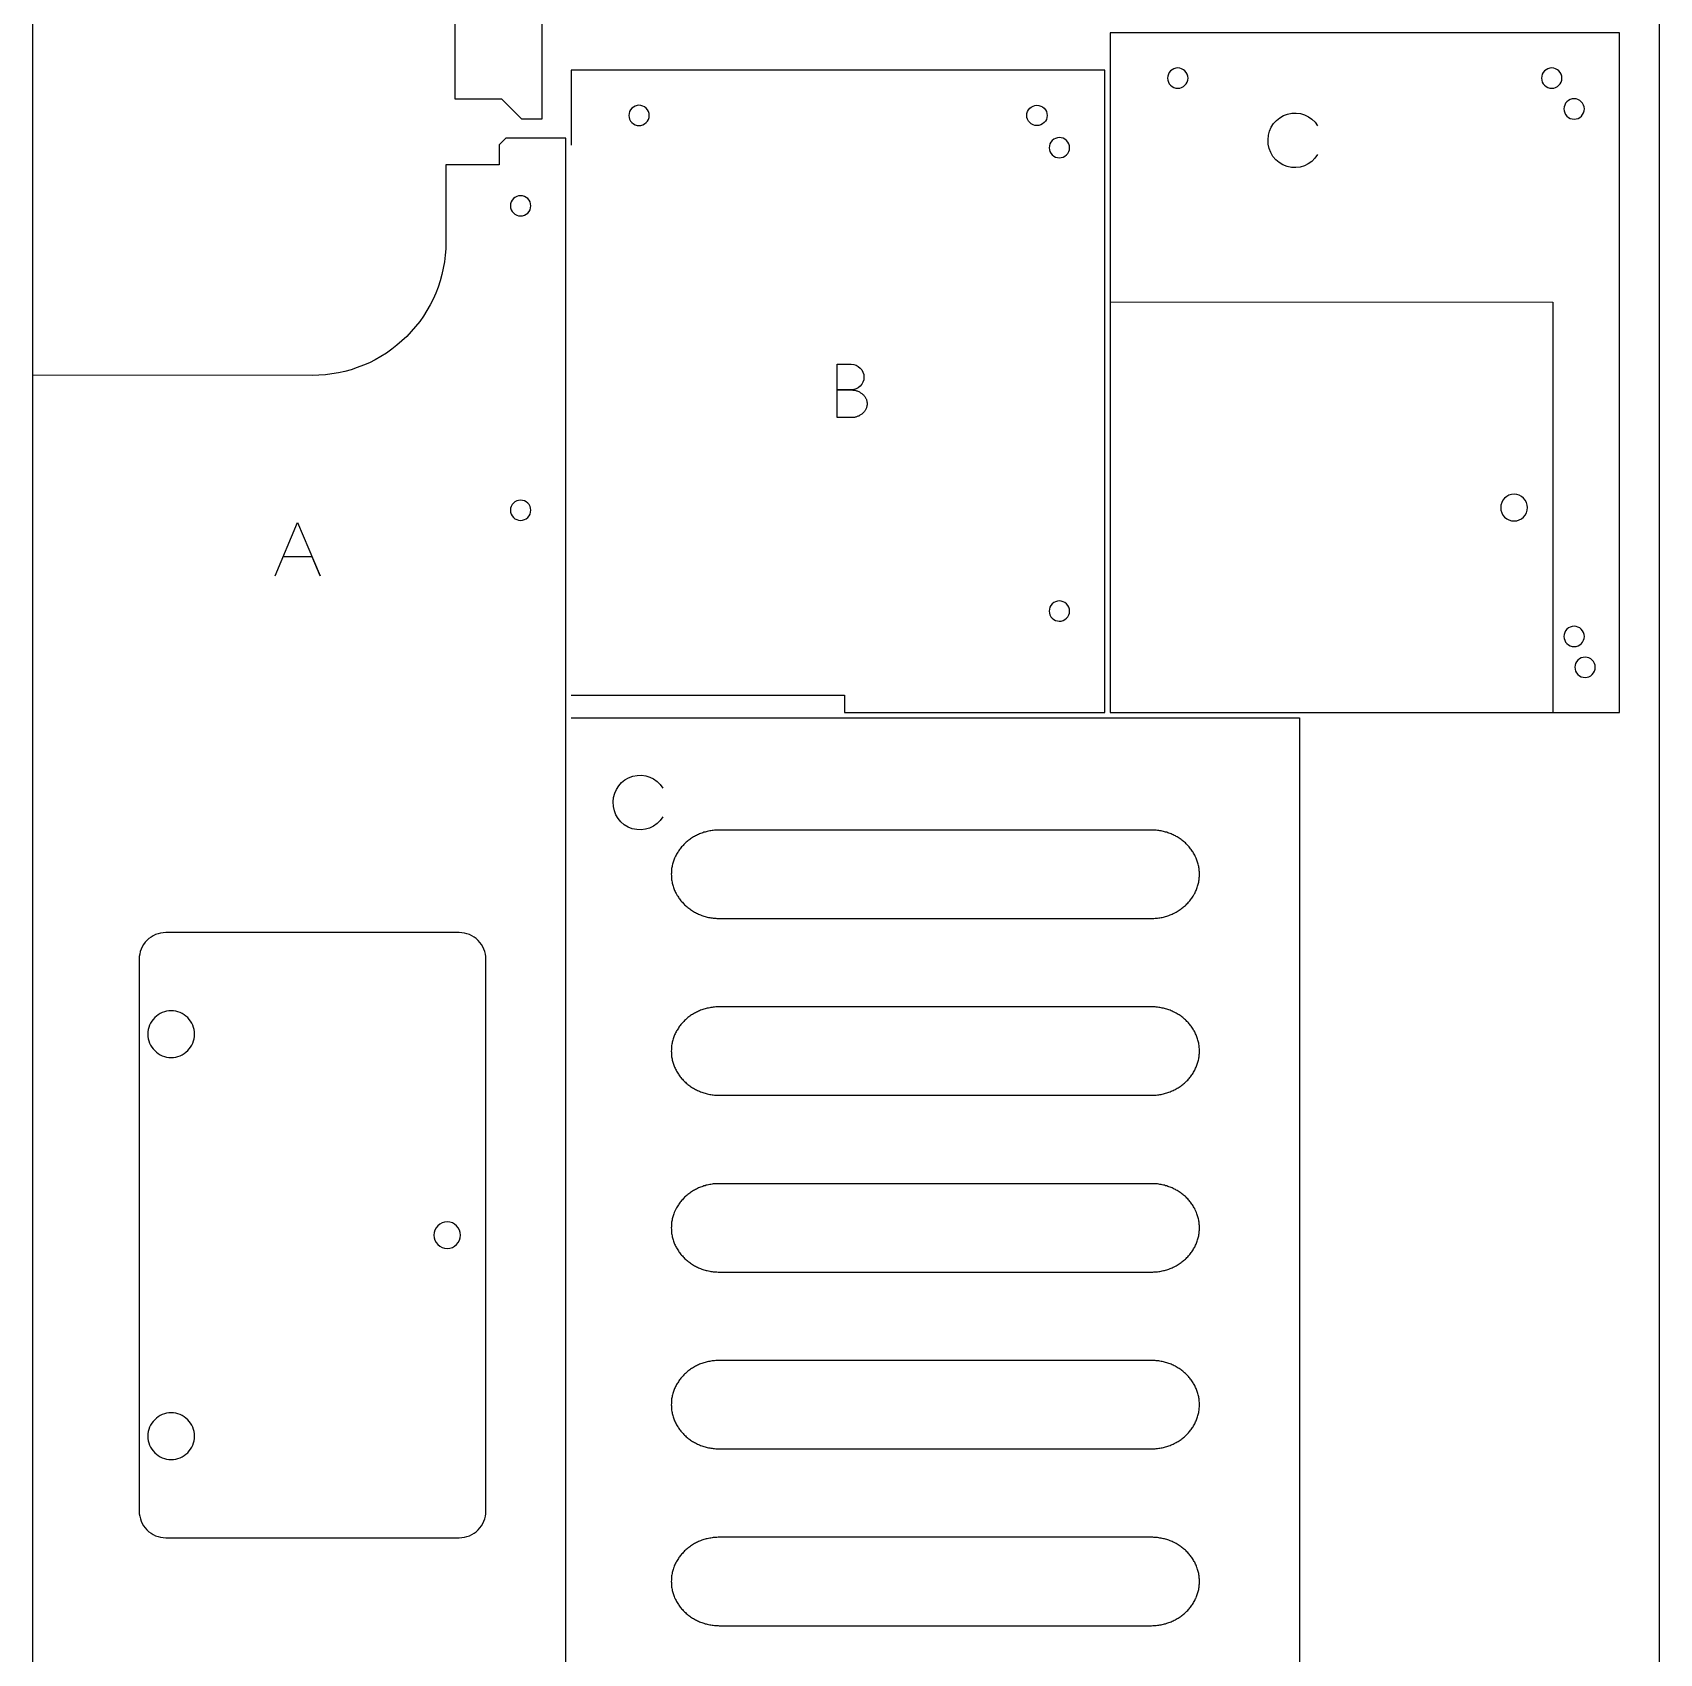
# Model space of a CAD drawing. Extents: x -841 to 6221, y -486 to 2945.
# Drawn here: x 1237 to 2457, y 461 to 1677 of the extents above; entities that cross this region are included whole.
import ezdxf

# ---------------------------------------------------------------- set-up
doc = ezdxf.new("R2010")
doc.units = 0
doc.layers.add('DEFAULT_LAYER0', color=1, linetype='CONTINUOUS')
doc.layers.add('T5_LOGOLAYER_21', color=18, linetype='CONTINUOUS')

msp = doc.modelspace()

# ---------------------------------------------------------------- linework, layer by layer
at = {"layer": 'DEFAULT_LAYER0'}
for points in [[(1237.4, -2.1), (2457.4, -2.1), (2457.4, 2437.9), (1237.4, 2437.9)], [(2045.4, 1166.9), (2427.4, 1166.9), (2427.4, 1676.9), (2045.4, 1676.9)], [(1716.4, 1045.6), (1716.5, 1044.8), (1716.5, 1043.9), (1716.5, 1043.1), (1716.6, 1042.3), (1716.7, 1041.4), (1716.9, 1040.6), (1717, 1039.8), (1717.2, 1039), (1717.4, 1038.2), (1717.6, 1037.4), (1717.8, 1036.6), (1718.1, 1035.8), (1718.3, 1035), (1718.6, 1034.2), (1718.9, 1033.5), (1719.3, 1032.7), (1719.6, 1032), (1720, 1031.3), (1720.4, 1030.6), (1720.8, 1029.8), (1721.2, 1029.1), (1721.7, 1028.5), (1722.1, 1027.8), (1722.6, 1027.1), (1723.1, 1026.5), (1723.6, 1025.8), (1724.1, 1025.2), (1724.7, 1024.6), (1725.2, 1023.9), (1725.8, 1023.4), (1726.4, 1022.8), (1727, 1022.2), (1727.6, 1021.6), (1728.2, 1021.1), (1728.9, 1020.6), (1729.5, 1020.1), (1730.2, 1019.6), (1730.9, 1019.1), (1731.6, 1018.6), (1732.3, 1018.2), (1733, 1017.7), (1733.8, 1017.3), (1734.5, 1016.9), (1735.3, 1016.5), (1736.1, 1016.1), (1736.8, 1015.8), (1737.6, 1015.4), (1738.4, 1015.1), (1739.2, 1014.8), (1740.1, 1014.5), (1740.9, 1014.2), (1741.7, 1014), (1742.6, 1013.7), (1743.4, 1013.5), (1744.3, 1013.3), (1745.2, 1013.2), (1746.1, 1013), (1747, 1012.9), (1747.9, 1012.8), (1748.8, 1012.7), (1749.7, 1012.6), (1750.6, 1012.5), (1751.5, 1012.5), (1752.4, 1012.5), (2076.4, 1012.5), (2077.4, 1012.5), (2078.3, 1012.5), (2079.2, 1012.6), (2080.1, 1012.7), (2081, 1012.8), (2081.9, 1012.9), (2082.8, 1013), (2083.7, 1013.2), (2084.6, 1013.3), (2085.4, 1013.5), (2086.3, 1013.7), (2087.1, 1014), (2088, 1014.2), (2088.8, 1014.5), (2089.6, 1014.8), (2090.5, 1015.1), (2091.3, 1015.4), (2092, 1015.8), (2092.8, 1016.1), (2093.6, 1016.5), (2094.4, 1016.9), (2095.1, 1017.3), (2095.8, 1017.7), (2096.6, 1018.2), (2097.3, 1018.6), (2098, 1019.1), (2098.7, 1019.6), (2099.3, 1020.1), (2100, 1020.6), (2100.6, 1021.1), (2101.3, 1021.6), (2101.9, 1022.2), (2102.5, 1022.8), (2103.1, 1023.4), (2103.7, 1023.9), (2104.2, 1024.6), (2104.8, 1025.2), (2105.3, 1025.8), (2105.8, 1026.5), (2106.3, 1027.1), (2106.8, 1027.8), (2107.2, 1028.5), (2107.7, 1029.1), (2108.1, 1029.8), (2108.5, 1030.6), (2108.9, 1031.3), (2109.3, 1032), (2109.6, 1032.7), (2109.9, 1033.5), (2110.3, 1034.2), (2110.6, 1035), (2110.8, 1035.8), (2111.1, 1036.6), (2111.3, 1037.4), (2111.5, 1038.2), (2111.7, 1039), (2111.9, 1039.8), (2112, 1040.6), (2112.2, 1041.4), (2112.3, 1042.3), (2112.3, 1043.1), (2112.4, 1043.9), (2112.4, 1044.8), (2112.4, 1045.6), (2112.4, 1046.5), (2112.4, 1047.4), (2112.3, 1048.2), (2112.3, 1049), (2112.2, 1049.9), (2112, 1050.7), (2111.9, 1051.5), (2111.7, 1052.3), (2111.5, 1053.1), (2111.3, 1053.9), (2111.1, 1054.7), (2110.8, 1055.5), (2110.6, 1056.3), (2110.3, 1057), (2109.9, 1057.8), (2109.6, 1058.6), (2109.3, 1059.3), (2108.9, 1060), (2108.5, 1060.7), (2108.1, 1061.5), (2107.7, 1062.2), (2107.2, 1062.8), (2106.8, 1063.5), (2106.3, 1064.2), (2105.8, 1064.8), (2105.3, 1065.5), (2104.8, 1066.1), (2104.2, 1066.7), (2103.7, 1067.3), (2103.1, 1067.9), (2102.5, 1068.5), (2101.9, 1069.1), (2101.3, 1069.6), (2100.6, 1070.2), (2100, 1070.7), (2099.3, 1071.2), (2098.7, 1071.7), (2098, 1072.2), (2097.3, 1072.7), (2096.6, 1073.1), (2095.8, 1073.6), (2095.1, 1074), (2094.4, 1074.4), (2093.6, 1074.8), (2092.8, 1075.2), (2092, 1075.5), (2091.3, 1075.9), (2090.5, 1076.2), (2089.6, 1076.5), (2088.8, 1076.8), (2088, 1077.1), (2087.1, 1077.3), (2086.3, 1077.5), (2085.4, 1077.8), (2084.6, 1078), (2083.7, 1078.1), (2082.8, 1078.3), (2081.9, 1078.4), (2081, 1078.5), (2080.1, 1078.6), (2079.2, 1078.7), (2078.3, 1078.8), (2077.4, 1078.8), (2076.4, 1078.8), (1752.4, 1078.8), (1751.5, 1078.8), (1750.6, 1078.8), (1749.7, 1078.7), (1748.8, 1078.6), (1747.9, 1078.5), (1747, 1078.4), (1746.1, 1078.3), (1745.2, 1078.1), (1744.3, 1078), (1743.4, 1077.8), (1742.6, 1077.5), (1741.7, 1077.3), (1740.9, 1077.1), (1740.1, 1076.8), (1739.2, 1076.5), (1738.4, 1076.2), (1737.6, 1075.9), (1736.8, 1075.5), (1736.1, 1075.2), (1735.3, 1074.8), (1734.5, 1074.4), (1733.8, 1074), (1733, 1073.6), (1732.3, 1073.1), (1731.6, 1072.7), (1730.9, 1072.2), (1730.2, 1071.7), (1729.5, 1071.2), (1728.9, 1070.7), (1728.2, 1070.2), (1727.6, 1069.6), (1727, 1069.1), (1726.4, 1068.5), (1725.8, 1067.9), (1725.2, 1067.3), (1724.7, 1066.7), (1724.1, 1066.1), (1723.6, 1065.5), (1723.1, 1064.8), (1722.6, 1064.2), (1722.1, 1063.5), (1721.7, 1062.8), (1721.2, 1062.2), (1720.8, 1061.5), (1720.4, 1060.7), (1720, 1060), (1719.6, 1059.3), (1719.3, 1058.6), (1718.9, 1057.8), (1718.6, 1057), (1718.3, 1056.3), (1718.1, 1055.5), (1717.8, 1054.7), (1717.6, 1053.9), (1717.4, 1053.1), (1717.2, 1052.3), (1717, 1051.5), (1716.9, 1050.7), (1716.7, 1049.9), (1716.6, 1049), (1716.5, 1048.2), (1716.5, 1047.4), (1716.5, 1046.5)], [(1716.4, 913), (1716.5, 912.2), (1716.5, 911.3), (1716.5, 910.5), (1716.6, 909.6), (1716.7, 908.8), (1716.9, 908), (1717, 907.1), (1717.2, 906.3), (1717.4, 905.5), (1717.6, 904.7), (1717.8, 903.9), (1718.1, 903.2), (1718.3, 902.4), (1718.6, 901.6), (1718.9, 900.9), (1719.3, 900.1), (1719.6, 899.4), (1720, 898.6), (1720.4, 897.9), (1720.8, 897.2), (1721.2, 896.5), (1721.7, 895.8), (1722.1, 895.1), (1722.6, 894.5), (1723.1, 893.8), (1723.6, 893.2), (1724.1, 892.5), (1724.7, 891.9), (1725.2, 891.3), (1725.8, 890.7), (1726.4, 890.1), (1727, 889.6), (1727.6, 889), (1728.2, 888.5), (1728.9, 887.9), (1729.5, 887.4), (1730.2, 886.9), (1730.9, 886.4), (1731.6, 886), (1732.3, 885.5), (1733, 885.1), (1733.8, 884.7), (1734.5, 884.2), (1735.3, 883.9), (1736.1, 883.5), (1736.8, 883.1), (1737.6, 882.8), (1738.4, 882.5), (1739.2, 882.2), (1740.1, 881.9), (1740.9, 881.6), (1741.7, 881.3), (1742.6, 881.1), (1743.4, 880.9), (1744.3, 880.7), (1745.2, 880.5), (1746.1, 880.4), (1747, 880.2), (1747.9, 880.1), (1748.8, 880), (1749.7, 879.9), (1750.6, 879.9), (1751.5, 879.9), (1752.4, 879.9), (2076.4, 879.9), (2077.4, 879.9), (2078.3, 879.9), (2079.2, 879.9), (2080.1, 880), (2081, 880.1), (2081.9, 880.2), (2082.8, 880.4), (2083.7, 880.5), (2084.6, 880.7), (2085.4, 880.9), (2086.3, 881.1), (2087.1, 881.3), (2088, 881.6), (2088.8, 881.9), (2089.6, 882.2), (2090.5, 882.5), (2091.3, 882.8), (2092, 883.1), (2092.8, 883.5), (2093.6, 883.9), (2094.4, 884.2), (2095.1, 884.7), (2095.8, 885.1), (2096.6, 885.5), (2097.3, 886), (2098, 886.4), (2098.7, 886.9), (2099.3, 887.4), (2100, 887.9), (2100.6, 888.5), (2101.3, 889), (2101.9, 889.6), (2102.5, 890.1), (2103.1, 890.7), (2103.7, 891.3), (2104.2, 891.9), (2104.8, 892.5), (2105.3, 893.2), (2105.8, 893.8), (2106.3, 894.5), (2106.8, 895.1), (2107.2, 895.8), (2107.7, 896.5), (2108.1, 897.2), (2108.5, 897.9), (2108.9, 898.6), (2109.3, 899.4), (2109.6, 900.1), (2109.9, 900.9), (2110.3, 901.6), (2110.6, 902.4), (2110.8, 903.2), (2111.1, 903.9), (2111.3, 904.7), (2111.5, 905.5), (2111.7, 906.3), (2111.9, 907.1), (2112, 908), (2112.2, 908.8), (2112.3, 909.6), (2112.3, 910.5), (2112.4, 911.3), (2112.4, 912.2), (2112.4, 913), (2112.4, 913.9), (2112.4, 914.7), (2112.3, 915.6), (2112.3, 916.4), (2112.2, 917.2), (2112, 918.1), (2111.9, 918.9), (2111.7, 919.7), (2111.5, 920.5), (2111.3, 921.3), (2111.1, 922.1), (2110.8, 922.9), (2110.6, 923.6), (2110.3, 924.4), (2109.9, 925.2), (2109.6, 925.9), (2109.3, 926.7), (2108.9, 927.4), (2108.5, 928.1), (2108.1, 928.8), (2107.7, 929.5), (2107.2, 930.2), (2106.8, 930.9), (2106.3, 931.6), (2105.8, 932.2), (2105.3, 932.9), (2104.8, 933.5), (2104.2, 934.1), (2103.7, 934.7), (2103.1, 935.3), (2102.5, 935.9), (2101.9, 936.5), (2101.3, 937), (2100.6, 937.6), (2100, 938.1), (2099.3, 938.6), (2098.7, 939.1), (2098, 939.6), (2097.3, 940.1), (2096.6, 940.5), (2095.8, 940.9), (2095.1, 941.4), (2094.4, 941.8), (2093.6, 942.2), (2092.8, 942.5), (2092, 942.9), (2091.3, 943.2), (2090.5, 943.6), (2089.6, 943.9), (2088.8, 944.2), (2088, 944.4), (2087.1, 944.7), (2086.3, 944.9), (2085.4, 945.1), (2084.6, 945.3), (2083.7, 945.5), (2082.8, 945.7), (2081.9, 945.8), (2081, 945.9), (2080.1, 946), (2079.2, 946.1), (2078.3, 946.1), (2077.4, 946.2), (2076.4, 946.2), (1752.4, 946.2), (1751.5, 946.2), (1750.6, 946.1), (1749.7, 946.1), (1748.8, 946), (1747.9, 945.9), (1747, 945.8), (1746.1, 945.7), (1745.2, 945.5), (1744.3, 945.3), (1743.4, 945.1), (1742.6, 944.9), (1741.7, 944.7), (1740.9, 944.4), (1740.1, 944.2), (1739.2, 943.9), (1738.4, 943.6), (1737.6, 943.2), (1736.8, 942.9), (1736.1, 942.5), (1735.3, 942.2), (1734.5, 941.8), (1733.8, 941.4), (1733, 940.9), (1732.3, 940.5), (1731.6, 940.1), (1730.9, 939.6), (1730.2, 939.1), (1729.5, 938.6), (1728.9, 938.1), (1728.2, 937.6), (1727.6, 937), (1727, 936.5), (1726.4, 935.9), (1725.8, 935.3), (1725.2, 934.7), (1724.7, 934.1), (1724.1, 933.5), (1723.6, 932.9), (1723.1, 932.2), (1722.6, 931.6), (1722.1, 930.9), (1721.7, 930.2), (1721.2, 929.5), (1720.8, 928.8), (1720.4, 928.1), (1720, 927.4), (1719.6, 926.7), (1719.3, 925.9), (1718.9, 925.2), (1718.6, 924.4), (1718.3, 923.6), (1718.1, 922.9), (1717.8, 922.1), (1717.6, 921.3), (1717.4, 920.5), (1717.2, 919.7), (1717, 918.9), (1716.9, 918.1), (1716.7, 917.2), (1716.6, 916.4), (1716.5, 915.6), (1716.5, 914.7), (1716.5, 913.9)], [(1716.4, 780.4), (1716.5, 779.5), (1716.5, 778.7), (1716.5, 777.8), (1716.6, 777), (1716.7, 776.2), (1716.9, 775.3), (1717, 774.5), (1717.2, 773.7), (1717.4, 772.9), (1717.6, 772.1), (1717.8, 771.3), (1718.1, 770.5), (1718.3, 769.7), (1718.6, 769), (1718.9, 768.2), (1719.3, 767.5), (1719.6, 766.7), (1720, 766), (1720.4, 765.3), (1720.8, 764.6), (1721.2, 763.9), (1721.7, 763.2), (1722.1, 762.5), (1722.6, 761.8), (1723.1, 761.2), (1723.6, 760.5), (1724.1, 759.9), (1724.7, 759.3), (1725.2, 758.7), (1725.8, 758.1), (1726.4, 757.5), (1727, 756.9), (1727.6, 756.4), (1728.2, 755.8), (1728.9, 755.3), (1729.5, 754.8), (1730.2, 754.3), (1730.9, 753.8), (1731.6, 753.3), (1732.3, 752.9), (1733, 752.4), (1733.8, 752), (1734.5, 751.6), (1735.3, 751.2), (1736.1, 750.8), (1736.8, 750.5), (1737.6, 750.1), (1738.4, 749.8), (1739.2, 749.5), (1740.1, 749.2), (1740.9, 749), (1741.7, 748.7), (1742.6, 748.5), (1743.4, 748.3), (1744.3, 748.1), (1745.2, 747.9), (1746.1, 747.7), (1747, 747.6), (1747.9, 747.5), (1748.8, 747.4), (1749.7, 747.3), (1750.6, 747.3), (1751.5, 747.2), (1752.4, 747.2), (2076.4, 747.2), (2077.4, 747.2), (2078.3, 747.3), (2079.2, 747.3), (2080.1, 747.4), (2081, 747.5), (2081.9, 747.6), (2082.8, 747.7), (2083.7, 747.9), (2084.6, 748.1), (2085.4, 748.3), (2086.3, 748.5), (2087.1, 748.7), (2088, 749), (2088.8, 749.2), (2089.6, 749.5), (2090.5, 749.8), (2091.3, 750.1), (2092, 750.5), (2092.8, 750.8), (2093.6, 751.2), (2094.4, 751.6), (2095.1, 752), (2095.8, 752.4), (2096.6, 752.9), (2097.3, 753.3), (2098, 753.8), (2098.7, 754.3), (2099.3, 754.8), (2100, 755.3), (2100.6, 755.8), (2101.3, 756.4), (2101.9, 756.9), (2102.5, 757.5), (2103.1, 758.1), (2103.7, 758.7), (2104.2, 759.3), (2104.8, 759.9), (2105.3, 760.5), (2105.8, 761.2), (2106.3, 761.8), (2106.8, 762.5), (2107.2, 763.2), (2107.7, 763.9), (2108.1, 764.6), (2108.5, 765.3), (2108.9, 766), (2109.3, 766.7), (2109.6, 767.5), (2109.9, 768.2), (2110.3, 769), (2110.6, 769.7), (2110.8, 770.5), (2111.1, 771.3), (2111.3, 772.1), (2111.5, 772.9), (2111.7, 773.7), (2111.9, 774.5), (2112, 775.3), (2112.2, 776.2), (2112.3, 777), (2112.3, 777.8), (2112.4, 778.7), (2112.4, 779.5), (2112.4, 780.4), (2112.4, 781.2), (2112.4, 782.1), (2112.3, 782.9), (2112.3, 783.8), (2112.2, 784.6), (2112, 785.4), (2111.9, 786.2), (2111.7, 787.1), (2111.5, 787.9), (2111.3, 788.7), (2111.1, 789.5), (2110.8, 790.2), (2110.6, 791), (2110.3, 791.8), (2109.9, 792.5), (2109.6, 793.3), (2109.3, 794), (2108.9, 794.8), (2108.5, 795.5), (2108.1, 796.2), (2107.7, 796.9), (2107.2, 797.6), (2106.8, 798.2), (2106.3, 798.9), (2105.8, 799.6), (2105.3, 800.2), (2104.8, 800.8), (2104.2, 801.5), (2103.7, 802.1), (2103.1, 802.7), (2102.5, 803.3), (2101.9, 803.8), (2101.3, 804.4), (2100.6, 804.9), (2100, 805.4), (2099.3, 806), (2098.7, 806.5), (2098, 806.9), (2097.3, 807.4), (2096.6, 807.9), (2095.8, 808.3), (2095.1, 808.7), (2094.4, 809.1), (2093.6, 809.5), (2092.8, 809.9), (2092, 810.3), (2091.3, 810.6), (2090.5, 810.9), (2089.6, 811.2), (2088.8, 811.5), (2088, 811.8), (2087.1, 812), (2086.3, 812.3), (2085.4, 812.5), (2084.6, 812.7), (2083.7, 812.9), (2082.8, 813), (2081.9, 813.2), (2081, 813.3), (2080.1, 813.4), (2079.2, 813.4), (2078.3, 813.5), (2077.4, 813.5), (2076.4, 813.5), (1752.4, 813.5), (1751.5, 813.5), (1750.6, 813.5), (1749.7, 813.4), (1748.8, 813.4), (1747.9, 813.3), (1747, 813.2), (1746.1, 813), (1745.2, 812.9), (1744.3, 812.7), (1743.4, 812.5), (1742.6, 812.3), (1741.7, 812), (1740.9, 811.8), (1740.1, 811.5), (1739.2, 811.2), (1738.4, 810.9), (1737.6, 810.6), (1736.8, 810.3), (1736.1, 809.9), (1735.3, 809.5), (1734.5, 809.1), (1733.8, 808.7), (1733, 808.3), (1732.3, 807.9), (1731.6, 807.4), (1730.9, 806.9), (1730.2, 806.5), (1729.5, 806), (1728.9, 805.4), (1728.2, 804.9), (1727.6, 804.4), (1727, 803.8), (1726.4, 803.3), (1725.8, 802.7), (1725.2, 802.1), (1724.7, 801.5), (1724.1, 800.8), (1723.6, 800.2), (1723.1, 799.6), (1722.6, 798.9), (1722.1, 798.2), (1721.7, 797.6), (1721.2, 796.9), (1720.8, 796.2), (1720.4, 795.5), (1720, 794.8), (1719.6, 794), (1719.3, 793.3), (1718.9, 792.5), (1718.6, 791.8), (1718.3, 791), (1718.1, 790.2), (1717.8, 789.5), (1717.6, 788.7), (1717.4, 787.9), (1717.2, 787.1), (1717, 786.2), (1716.9, 785.4), (1716.7, 784.6), (1716.6, 783.8), (1716.5, 782.9), (1716.5, 782.1), (1716.5, 781.2)], [(1716.4, 647.7), (1716.5, 646.9), (1716.5, 646), (1716.5, 645.2), (1716.6, 644.4), (1716.7, 643.5), (1716.9, 642.7), (1717, 641.9), (1717.2, 641.1), (1717.4, 640.3), (1717.6, 639.5), (1717.8, 638.7), (1718.1, 637.9), (1718.3, 637.1), (1718.6, 636.3), (1718.9, 635.6), (1719.3, 634.8), (1719.6, 634.1), (1720, 633.4), (1720.4, 632.6), (1720.8, 631.9), (1721.2, 631.2), (1721.7, 630.5), (1722.1, 629.9), (1722.6, 629.2), (1723.1, 628.5), (1723.6, 627.9), (1724.1, 627.3), (1724.7, 626.7), (1725.2, 626), (1725.8, 625.4), (1726.4, 624.9), (1727, 624.3), (1727.6, 623.7), (1728.2, 623.2), (1728.9, 622.7), (1729.5, 622.2), (1730.2, 621.7), (1730.9, 621.2), (1731.6, 620.7), (1732.3, 620.2), (1733, 619.8), (1733.8, 619.4), (1734.5, 619), (1735.3, 618.6), (1736.1, 618.2), (1736.8, 617.9), (1737.6, 617.5), (1738.4, 617.2), (1739.2, 616.9), (1740.1, 616.6), (1740.9, 616.3), (1741.7, 616.1), (1742.6, 615.8), (1743.4, 615.6), (1744.3, 615.4), (1745.2, 615.3), (1746.1, 615.1), (1747, 615), (1747.9, 614.8), (1748.8, 614.8), (1749.7, 614.7), (1750.6, 614.6), (1751.5, 614.6), (1752.4, 614.6), (2076.4, 614.6), (2077.4, 614.6), (2078.3, 614.6), (2079.2, 614.7), (2080.1, 614.8), (2081, 614.8), (2081.9, 615), (2082.8, 615.1), (2083.7, 615.3), (2084.6, 615.4), (2085.4, 615.6), (2086.3, 615.8), (2087.1, 616.1), (2088, 616.3), (2088.8, 616.6), (2089.6, 616.9), (2090.5, 617.2), (2091.3, 617.5), (2092, 617.9), (2092.8, 618.2), (2093.6, 618.6), (2094.4, 619), (2095.1, 619.4), (2095.8, 619.8), (2096.6, 620.2), (2097.3, 620.7), (2098, 621.2), (2098.7, 621.7), (2099.3, 622.2), (2100, 622.7), (2100.6, 623.2), (2101.3, 623.7), (2101.9, 624.3), (2102.5, 624.9), (2103.1, 625.4), (2103.7, 626), (2104.2, 626.7), (2104.8, 627.3), (2105.3, 627.9), (2105.8, 628.5), (2106.3, 629.2), (2106.8, 629.9), (2107.2, 630.5), (2107.7, 631.2), (2108.1, 631.9), (2108.5, 632.6), (2108.9, 633.4), (2109.3, 634.1), (2109.6, 634.8), (2109.9, 635.6), (2110.3, 636.3), (2110.6, 637.1), (2110.8, 637.9), (2111.1, 638.7), (2111.3, 639.5), (2111.5, 640.3), (2111.7, 641.1), (2111.9, 641.9), (2112, 642.7), (2112.2, 643.5), (2112.3, 644.4), (2112.3, 645.2), (2112.4, 646), (2112.4, 646.9), (2112.4, 647.7), (2112.4, 648.6), (2112.4, 649.4), (2112.3, 650.3), (2112.3, 651.1), (2112.2, 652), (2112, 652.8), (2111.9, 653.6), (2111.7, 654.4), (2111.5, 655.2), (2111.3, 656), (2111.1, 656.8), (2110.8, 657.6), (2110.6, 658.4), (2110.3, 659.1), (2109.9, 659.9), (2109.6, 660.6), (2109.3, 661.4), (2108.9, 662.1), (2108.5, 662.8), (2108.1, 663.5), (2107.7, 664.2), (2107.2, 664.9), (2106.8, 665.6), (2106.3, 666.3), (2105.8, 666.9), (2105.3, 667.6), (2104.8, 668.2), (2104.2, 668.8), (2103.7, 669.4), (2103.1, 670), (2102.5, 670.6), (2101.9, 671.2), (2101.3, 671.7), (2100.6, 672.3), (2100, 672.8), (2099.3, 673.3), (2098.7, 673.8), (2098, 674.3), (2097.3, 674.8), (2096.6, 675.2), (2095.8, 675.7), (2095.1, 676.1), (2094.4, 676.5), (2093.6, 676.9), (2092.8, 677.3), (2092, 677.6), (2091.3, 678), (2090.5, 678.3), (2089.6, 678.6), (2088.8, 678.9), (2088, 679.2), (2087.1, 679.4), (2086.3, 679.6), (2085.4, 679.9), (2084.6, 680.1), (2083.7, 680.2), (2082.8, 680.4), (2081.9, 680.5), (2081, 680.6), (2080.1, 680.7), (2079.2, 680.8), (2078.3, 680.9), (2077.4, 680.9), (2076.4, 680.9), (1752.4, 680.9), (1751.5, 680.9), (1750.6, 680.9), (1749.7, 680.8), (1748.8, 680.7), (1747.9, 680.6), (1747, 680.5), (1746.1, 680.4), (1745.2, 680.2), (1744.3, 680.1), (1743.4, 679.9), (1742.6, 679.6), (1741.7, 679.4), (1740.9, 679.2), (1740.1, 678.9), (1739.2, 678.6), (1738.4, 678.3), (1737.6, 678), (1736.8, 677.6), (1736.1, 677.3), (1735.3, 676.9), (1734.5, 676.5), (1733.8, 676.1), (1733, 675.7), (1732.3, 675.2), (1731.6, 674.8), (1730.9, 674.3), (1730.2, 673.8), (1729.5, 673.3), (1728.9, 672.8), (1728.2, 672.3), (1727.6, 671.7), (1727, 671.2), (1726.4, 670.6), (1725.8, 670), (1725.2, 669.4), (1724.7, 668.8), (1724.1, 668.2), (1723.6, 667.6), (1723.1, 666.9), (1722.6, 666.3), (1722.1, 665.6), (1721.7, 664.9), (1721.2, 664.2), (1720.8, 663.5), (1720.4, 662.8), (1720, 662.1), (1719.6, 661.4), (1719.3, 660.6), (1718.9, 659.9), (1718.6, 659.1), (1718.3, 658.4), (1718.1, 657.6), (1717.8, 656.8), (1717.6, 656), (1717.4, 655.2), (1717.2, 654.4), (1717, 653.6), (1716.9, 652.8), (1716.7, 652), (1716.6, 651.1), (1716.5, 650.3), (1716.5, 649.4), (1716.5, 648.6)], [(1716.4, 515.1), (1716.5, 514.3), (1716.5, 513.4), (1716.5, 512.6), (1716.6, 511.7), (1716.7, 510.9), (1716.9, 510.1), (1717, 509.2), (1717.2, 508.4), (1717.4, 507.6), (1717.6, 506.8), (1717.8, 506), (1718.1, 505.2), (1718.3, 504.5), (1718.6, 503.7), (1718.9, 502.9), (1719.3, 502.2), (1719.6, 501.5), (1720, 500.7), (1720.4, 500), (1720.8, 499.3), (1721.2, 498.6), (1721.7, 497.9), (1722.1, 497.2), (1722.6, 496.6), (1723.1, 495.9), (1723.6, 495.3), (1724.1, 494.6), (1724.7, 494), (1725.2, 493.4), (1725.8, 492.8), (1726.4, 492.2), (1727, 491.7), (1727.6, 491.1), (1728.2, 490.6), (1728.9, 490), (1729.5, 489.5), (1730.2, 489), (1730.9, 488.5), (1731.6, 488.1), (1732.3, 487.6), (1733, 487.2), (1733.8, 486.7), (1734.5, 486.3), (1735.3, 486), (1736.1, 485.6), (1736.8, 485.2), (1737.6, 484.9), (1738.4, 484.6), (1739.2, 484.2), (1740.1, 484), (1740.9, 483.7), (1741.7, 483.4), (1742.6, 483.2), (1743.4, 483), (1744.3, 482.8), (1745.2, 482.6), (1746.1, 482.5), (1747, 482.3), (1747.9, 482.2), (1748.8, 482.1), (1749.7, 482), (1750.6, 482), (1751.5, 482), (1752.4, 481.9), (2076.4, 481.9), (2077.4, 482), (2078.3, 482), (2079.2, 482), (2080.1, 482.1), (2081, 482.2), (2081.9, 482.3), (2082.8, 482.5), (2083.7, 482.6), (2084.6, 482.8), (2085.4, 483), (2086.3, 483.2), (2087.1, 483.4), (2088, 483.7), (2088.8, 484), (2089.6, 484.2), (2090.5, 484.6), (2091.3, 484.9), (2092, 485.2), (2092.8, 485.6), (2093.6, 486), (2094.4, 486.3), (2095.1, 486.7), (2095.8, 487.2), (2096.6, 487.6), (2097.3, 488.1), (2098, 488.5), (2098.7, 489), (2099.3, 489.5), (2100, 490), (2100.6, 490.6), (2101.3, 491.1), (2101.9, 491.7), (2102.5, 492.2), (2103.1, 492.8), (2103.7, 493.4), (2104.2, 494), (2104.8, 494.6), (2105.3, 495.3), (2105.8, 495.9), (2106.3, 496.6), (2106.8, 497.2), (2107.2, 497.9), (2107.7, 498.6), (2108.1, 499.3), (2108.5, 500), (2108.9, 500.7), (2109.3, 501.5), (2109.6, 502.2), (2109.9, 502.9), (2110.3, 503.7), (2110.6, 504.5), (2110.8, 505.2), (2111.1, 506), (2111.3, 506.8), (2111.5, 507.6), (2111.7, 508.4), (2111.9, 509.2), (2112, 510.1), (2112.2, 510.9), (2112.3, 511.7), (2112.3, 512.6), (2112.4, 513.4), (2112.4, 514.3), (2112.4, 515.1), (2112.4, 516), (2112.4, 516.8), (2112.3, 517.7), (2112.3, 518.5), (2112.2, 519.3), (2112, 520.2), (2111.9, 521), (2111.7, 521.8), (2111.5, 522.6), (2111.3, 523.4), (2111.1, 524.2), (2110.8, 525), (2110.6, 525.7), (2110.3, 526.5), (2109.9, 527.3), (2109.6, 528), (2109.3, 528.8), (2108.9, 529.5), (2108.5, 530.2), (2108.1, 530.9), (2107.7, 531.6), (2107.2, 532.3), (2106.8, 533), (2106.3, 533.6), (2105.8, 534.3), (2105.3, 534.9), (2104.8, 535.6), (2104.2, 536.2), (2103.7, 536.8), (2103.1, 537.4), (2102.5, 538), (2101.9, 538.6), (2101.3, 539.1), (2100.6, 539.7), (2100, 540.2), (2099.3, 540.7), (2098.7, 541.2), (2098, 541.7), (2097.3, 542.1), (2096.6, 542.6), (2095.8, 543), (2095.1, 543.5), (2094.4, 543.9), (2093.6, 544.3), (2092.8, 544.6), (2092, 545), (2091.3, 545.3), (2090.5, 545.7), (2089.6, 546), (2088.8, 546.3), (2088, 546.5), (2087.1, 546.8), (2086.3, 547), (2085.4, 547.2), (2084.6, 547.4), (2083.7, 547.6), (2082.8, 547.7), (2081.9, 547.9), (2081, 548), (2080.1, 548.1), (2079.2, 548.2), (2078.3, 548.2), (2077.4, 548.3), (2076.4, 548.3), (1752.4, 548.3), (1751.5, 548.3), (1750.6, 548.2), (1749.7, 548.2), (1748.8, 548.1), (1747.9, 548), (1747, 547.9), (1746.1, 547.7), (1745.2, 547.6), (1744.3, 547.4), (1743.4, 547.2), (1742.6, 547), (1741.7, 546.8), (1740.9, 546.5), (1740.1, 546.3), (1739.2, 546), (1738.4, 545.7), (1737.6, 545.3), (1736.8, 545), (1736.1, 544.6), (1735.3, 544.3), (1734.5, 543.9), (1733.8, 543.5), (1733, 543), (1732.3, 542.6), (1731.6, 542.1), (1730.9, 541.7), (1730.2, 541.2), (1729.5, 540.7), (1728.9, 540.2), (1728.2, 539.7), (1727.6, 539.1), (1727, 538.6), (1726.4, 538), (1725.8, 537.4), (1725.2, 536.8), (1724.7, 536.2), (1724.1, 535.6), (1723.6, 534.9), (1723.1, 534.3), (1722.6, 533.6), (1722.1, 533), (1721.7, 532.3), (1721.2, 531.6), (1720.8, 530.9), (1720.4, 530.2), (1720, 529.5), (1719.6, 528.8), (1719.3, 528), (1718.9, 527.3), (1718.6, 526.5), (1718.3, 525.7), (1718.1, 525), (1717.8, 524.2), (1717.6, 523.4), (1717.4, 522.6), (1717.2, 521.8), (1717, 521), (1716.9, 520.2), (1716.7, 519.3), (1716.6, 518.5), (1716.5, 517.7), (1716.5, 516.8), (1716.5, 516)]]:
    msp.add_lwpolyline(points, close=True, dxfattribs=at)
for points in [[(1237.4, 2140), (1619.4, 2140.1), (1619.4, 1612.1), (1604.4, 1612.1), (1589.4, 1627.1), (1554.4, 1627.1), (1554.4, 1689.6, 0.415484), (1454.4, 1790), (1237.4, 1789.9)], [(1237.4, 175.9), (1447.4, 175.9, -0.415348), (1547.4, 75.5), (1547.4, 17.9), (1587.4, 17.9), (1587.4, 2.9), (1592.4, -2.1), (1637.4, -2.1), (1637.4, 1597.9), (1592.4, 1597.9), (1587.4, 1592.9), (1587.4, 1577.9), (1547.4, 1577.9), (1547.4, 1519.9, -0.414828), (1447.2, 1419.9), (1237.4, 1420)]]:
    msp.add_lwpolyline(points, format="xyb", dxfattribs=at)
for points in [[(1641.4, 1180.1), (1846.4, 1179.9), (1846.4, 1166.9), (2041.4, 1166.9), (2041.4, 1648.9), (1641.4, 1648.8), (1641.4, 1592.6)], [(2045.4, 1475), (2377.4, 1474.9), (2377.4, 1166.9)], [(1641.4, 1162.9), (2187.4, 1162.9), (2187.4, -2.1)]]:
    msp.add_lwpolyline(points, dxfattribs=at)
for points in [[(2096.2, 1650.5, 0.414214), (2088.6, 1642.9, 0.414214), (2096.2, 1635.3, 0.414214), (2103.9, 1642.9, 0.414214)], [(2376.6, 1650.5, 0.414214), (2369, 1642.9, 0.414214), (2376.6, 1635.3, 0.414214), (2384.3, 1642.9, 0.414214)], [(2393.4, 1627.4, 0.414214), (2385.8, 1619.8, 0.414214), (2393.4, 1612.1, 0.414214), (2401.1, 1619.8, 0.414214)], [(1692.2, 1622.5, 0.414214), (1684.6, 1614.9, 0.414214), (1692.2, 1607.3, 0.414214), (1699.9, 1614.9, 0.414214)], [(1990.6, 1622.5, -0.414214), (1998.3, 1614.9, -0.414214), (1990.6, 1607.3, -0.414214), (1983, 1614.9, -0.414214)], [(2007.4, 1598.3, 0.414214), (1999.8, 1590.7, 0.414214), (2007.4, 1583.1, 0.414214), (2015.1, 1590.7, 0.414214)], [(1603.4, 1554.7, 0.414214), (1595.8, 1547.1, 0.414214), (1603.4, 1539.5, 0.414214), (1611.1, 1547.1, 0.414214)], [(2348.4, 1330.7, 0.414214), (2338.4, 1320.7, 0.414214), (2348.4, 1310.7, 0.414214), (2358.4, 1320.7, 0.414214)], [(1603.4, 1326.3, 0.414214), (1595.8, 1318.7, 0.414214), (1603.4, 1311.1, 0.414214), (1611.1, 1318.7, 0.414214)], [(2007.4, 1250.7, 0.414214), (1999.8, 1243.1, 0.414214), (2007.4, 1235.5, 0.414214), (2015.1, 1243.1, 0.414214)], [(2393.4, 1231.7, 0.414214), (2385.8, 1224.1, 0.414214), (2393.4, 1216.4, 0.414214), (2401.1, 1224.1, 0.414214)], [(2401.6, 1208.5, 0.414214), (2394, 1200.9, 0.414214), (2401.6, 1193.3, 0.414214), (2409.3, 1200.9, 0.414214)], [(1317.4, 981.9), (1317.4, 567.9, 0.414214), (1337.4, 547.9), (1557.4, 547.9, 0.414214), (1577.4, 567.9), (1577.4, 981.9, 0.414214), (1557.4, 1001.9), (1337.4, 1001.9, 0.415239)], [(1341.4, 943.2, 0.414214), (1323.9, 925.7, 0.414214), (1341.4, 908.2, 0.414214), (1358.9, 925.7, 0.414214)], [(1548.4, 784.9, 0.414214), (1538.4, 774.9, 0.414214), (1548.4, 764.9, 0.414214), (1558.4, 774.9, 0.414214)], [(1341.4, 641.6, 0.414214), (1323.9, 624.1, 0.414214), (1341.4, 606.6, 0.414214), (1358.9, 624.1, 0.414214)]]:
    msp.add_lwpolyline(points, format="xyb", close=True, dxfattribs=at)
at = {"layer": 'T5_LOGOLAYER_21'}
for points in [[(2201.1, 1585.5, -0.77786), (2163.9, 1596.7, -0.756443), (2201.1, 1607.1)], [(1710.1, 1088.7, -0.77786), (1672.9, 1099.9, -0.756443), (1710.1, 1110.3)]]:
    msp.add_lwpolyline(points, format="xyb", dxfattribs=at)
msp.add_lwpolyline([(1840.9, 1388.2), (1840.9, 1428.2), (1851.3, 1428.2, -1), (1851.3, 1409), (1840.9, 1409), (1851.3, 1409), (1851.9, 1409), (1852.5, 1408.9), (1853.1, 1408.9), (1853.7, 1408.8), (1854.3, 1408.7), (1854.8, 1408.5), (1855.4, 1408.3), (1855.9, 1408.2), (1856.4, 1408), (1857, 1407.7), (1857.5, 1407.5), (1857.9, 1407.2), (1858.4, 1406.9), (1858.9, 1406.6), (1859.3, 1406.3), (1859.7, 1405.9), (1860.1, 1405.6), (1860.5, 1405.2), (1860.8, 1404.8), (1861.2, 1404.4), (1861.5, 1404), (1861.8, 1403.5), (1862, 1403.1), (1862.3, 1402.6), (1862.5, 1402.2), (1862.7, 1401.7), (1862.8, 1401.2), (1863, 1400.7), (1863.1, 1400.2), (1863.1, 1399.9), (1863.2, 1399.6), (1863.2, 1399.4), (1863.2, 1399.1), (1863.2, 1398.8), (1863.2, 1398.6), (1863.2, 1398.3), (1863.2, 1398), (1863.2, 1397.8), (1863.2, 1397.5), (1863.1, 1397.3), (1863.1, 1397), (1863, 1396.5), (1862.8, 1396), (1862.7, 1395.5), (1862.5, 1395), (1862.3, 1394.5), (1862, 1394.1), (1861.8, 1393.6), (1861.5, 1393.2), (1861.2, 1392.8), (1860.8, 1392.4), (1860.5, 1392), (1860.1, 1391.6), (1859.7, 1391.2), (1859.3, 1390.9), (1858.9, 1390.6), (1858.4, 1390.2), (1857.9, 1390), (1857.5, 1389.7), (1857, 1389.4), (1856.4, 1389.2), (1855.9, 1389), (1855.4, 1388.8), (1854.8, 1388.6), (1854.3, 1388.5), (1853.7, 1388.4), (1853.1, 1388.3), (1852.5, 1388.2), (1851.9, 1388.2), (1851.3, 1388.2)], format="xyb", close=True, dxfattribs=at)
msp.add_lwpolyline([(1419.4, 1269.5), (1436.2, 1309.5), (1453, 1269.5), (1447, 1283.9), (1425.8, 1283.9)], dxfattribs=at)

doc.saveas('drawing.dxf')
